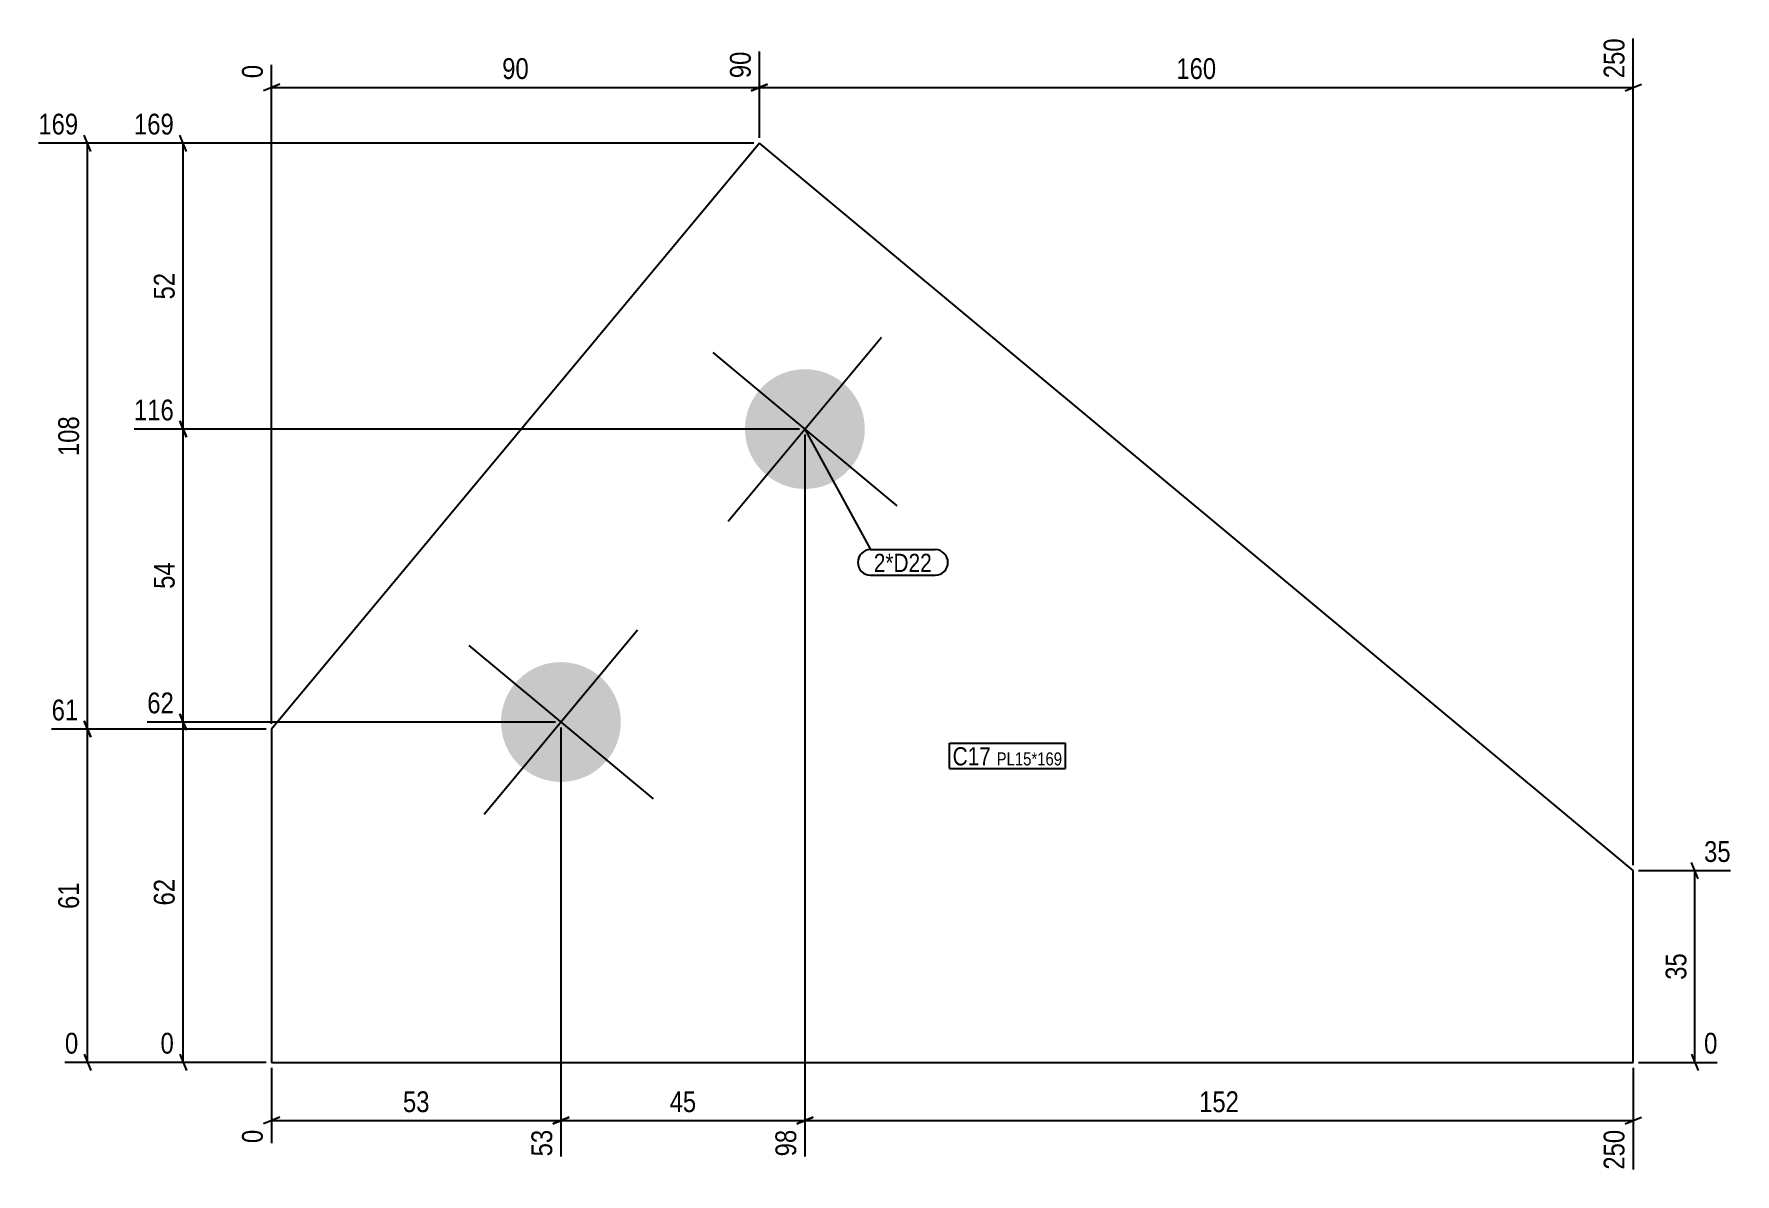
# Model space of a CAD drawing. Header units: millimetres. Extents: x 2 to 315, y 2 to 212.
import ezdxf

# ---------------------------------------------------------------- set-up
doc = ezdxf.new("R2010")
doc.units = ezdxf.units.MM
for name, color, linetype in [('MÅLSÆTNING', 7, 'Continuous'), ('STÅL', 7, 'Continuous'), ('TEKST', 7, 'Continuous')]:
    doc.layers.add(name, color=color, linetype=linetype)
doc.styles.add('Arial Narrow', font='ARIALN.TTF', dxfattribs={"height": 0.2})

msp = doc.modelspace()

# ---------------------------------------------------------------- hatches: boundary and pattern name
at = {"layer": 'STÅL', "linetype": 'Continuous'}
for points in [[(150.77, 147.44, -1), (136.7, 130.53, -1)], [(105.98, 93.65, -1), (91.9, 76.74, -1)]]:
    msp.add_hatch(color=3, dxfattribs=at).paths.add_polyline_path(points)

# ---------------------------------------------------------------- linework, layer by layer
at = {"layer": 'MÅLSÆTNING', "color": 7, "linetype": 'Continuous'}
for p, q in [((295.81, 58.9), (295.81, 210.73)), ((135.39, 192.48), (135.39, 208.29)), ((135.39, 192.48), (135.39, 208.29)), ((45.81, 84.89), (45.81, 205.85)), ((47.31, 202.32), (44.31, 201.12)), ((45.81, 201.72), (135.39, 201.72)), ((136.89, 202.32), (133.89, 201.12)), ((133.89, 201.12), (136.89, 202.32)), ((135.39, 201.72), (295.81, 201.72)), ((294.31, 201.12), (297.31, 202.32)), ((12.61, 189.98), (11.41, 192.98)), ((12.01, 83.89), (12.01, 191.48)), ((134.39, 191.48), (20.56, 191.48)), ((30.17, 189.98), (28.97, 192.98)), ((29.57, 138.98), (29.57, 191.48)), ((142.74, 138.98), (20.56, 138.98)), ((142.74, 138.98), (20.56, 138.98)), ((28.97, 140.48), (30.17, 137.48)), ((30.17, 137.48), (28.97, 140.48)), ((29.57, 85.19), (29.57, 138.98)), ((143.74, 137.98), (143.74, 5.44)), ((143.74, 137.98), (143.74, 5.44)), ((11.41, 85.39), (12.61, 82.39)), ((12.61, 82.39), (11.41, 85.39)), ((97.94, 85.19), (23, 85.19)), ((97.94, 85.19), (23, 85.19)), ((28.97, 86.69), (30.17, 83.69)), ((30.17, 83.69), (28.97, 86.69)), ((29.57, 22.7), (29.57, 85.19)), ((44.81, 83.89), (5.44, 83.89)), ((44.81, 83.89), (5.44, 83.89)), ((12.01, 22.7), (12.01, 83.89)), ((98.94, 84.19), (98.94, 5.44)), ((98.94, 84.19), (98.94, 5.44)), ((307.73, 56.4), (306.53, 59.4)), ((296.81, 57.9), (313.7, 57.9)), ((307.13, 22.7), (307.13, 57.9)), ((11.41, 24.2), (12.61, 21.2)), ((44.81, 22.7), (25.43, 22.7)), ((28.97, 24.2), (30.17, 21.2)), ((296.81, 22.7), (311.26, 22.7)), ((306.53, 24.2), (307.73, 21.2)), ((45.81, 21.7), (45.81, 7.88)), ((295.81, 21.7), (295.81, 3)), ((47.31, 12.61), (44.31, 11.41)), ((100.44, 12.61), (97.44, 11.41)), ((97.44, 11.41), (100.44, 12.61)), ((145.24, 12.61), (142.24, 11.41)), ((142.24, 11.41), (145.24, 12.61)), ((294.31, 11.41), (297.31, 12.61)), ((45.81, 12.01), (98.94, 12.01)), ((98.94, 12.01), (143.74, 12.01)), ((143.74, 12.01), (295.81, 12.01))]:
    msp.add_line(p, q, dxfattribs=at)
at = {"layer": 'STÅL', "color": 2, "linetype": 'Continuous'}
for p, q in [((135.39, 191.48), (45.81, 83.89)), ((295.81, 57.9), (135.39, 191.48)), ((45.81, 83.89), (45.81, 22.7)), ((295.81, 22.7), (295.81, 57.9)), ((45.81, 22.7), (295.81, 22.7))]:
    msp.add_line(p, q, dxfattribs=at)
at = {"layer": 'STÅL', "color": 3, "linetype": 'Continuous'}
for p, q in [((126.83, 153.06), (160.64, 124.91)), ((129.66, 122.08), (157.81, 155.89)), ((84.86, 68.29), (113.02, 102.1)), ((82.04, 99.27), (115.85, 71.11))]:
    msp.add_line(p, q, dxfattribs=at)

# ---------------------------------------------------------------- next in the draw order: wipeouts: each hides what was drawn before it
at = {"color": 0, "linetype": 'Continuous'}
for points in [[(295.01, 211.53), (289.41, 211.53), (289.41, 202.62), (295.01, 202.62)], [(45.01, 206.65), (39.41, 206.65), (39.41, 202.62), (45.01, 202.62)], [(134.59, 209.09), (128.99, 209.09), (128.99, 202.62), (134.59, 202.62)], [(28.67, 192.28), (28.67, 197.88), (19.76, 197.88), (19.76, 192.28)], [(28.67, 139.78), (28.67, 145.38), (19.76, 145.38), (19.76, 139.78)], [(28.67, 85.99), (28.67, 91.59), (22.2, 91.59), (22.2, 85.99)], [(11.11, 84.69), (11.11, 90.29), (4.64, 90.29), (4.64, 84.69)], [(314.5, 58.7), (314.5, 64.3), (308.03, 64.3), (308.03, 58.7)], [(28.67, 23.5), (28.67, 29.1), (24.63, 29.1), (24.63, 23.5)], [(312.06, 23.5), (312.06, 29.1), (308.03, 29.1), (308.03, 23.5)], [(45.01, 11.11), (39.41, 11.11), (39.41, 7.07), (45.01, 7.07)], [(98.14, 11.11), (92.54, 11.11), (92.54, 4.64), (98.14, 4.64)], [(142.94, 11.11), (137.34, 11.11), (137.34, 4.64), (142.94, 4.64)], [(295.01, 11.11), (289.41, 11.11), (289.41, 2.2), (295.01, 2.2)]]:
    msp.add_wipeout(points, dxfattribs=at).dxf.layer = 'MÅLSÆTNING'
at = {"color": 0}
for points, layer in [([(93.84, 202.47), (93.84, 208.07), (87.36, 208.07), (87.36, 202.47)], 'MÅLSÆTNING'), ([(220.06, 202.47), (220.06, 208.07), (211.14, 208.07), (211.14, 202.47)], 'MÅLSÆTNING'), ([(28.82, 168.47), (23.22, 168.47), (23.22, 161.99), (28.82, 161.99)], 'MÅLSÆTNING'), ([(11.26, 142.14), (5.66, 142.14), (5.66, 133.23), (11.26, 133.23)], 'MÅLSÆTNING'), ([(28.82, 115.33), (23.22, 115.33), (23.22, 108.85), (28.82, 108.85)], 'MÅLSÆTNING'), ([(11.26, 56.53), (5.66, 56.53), (5.66, 50.06), (11.26, 50.06)], 'MÅLSÆTNING'), ([(28.82, 57.18), (23.22, 57.18), (23.22, 50.71), (28.82, 50.71)], 'MÅLSÆTNING'), ([(306.38, 43.54), (300.78, 43.54), (300.78, 37.06), (306.38, 37.06)], 'MÅLSÆTNING'), ([(75.61, 12.76), (75.61, 18.36), (69.14, 18.36), (69.14, 12.76)], 'MÅLSÆTNING'), ([(124.58, 12.76), (124.58, 18.36), (118.1, 18.36), (118.1, 12.76)], 'MÅLSÆTNING'), ([(224.23, 12.76), (224.23, 18.36), (215.32, 18.36), (215.32, 12.76)], 'MÅLSÆTNING'), ([(167.05, 112.75), (167.05, 116.25), (156.39, 116.25), (156.39, 112.75)], 'TEKST'), ([(177.89, 77.23), (177.89, 80.73), (170.86, 80.73), (170.86, 77.23)], 'TEKST')]:
    msp.add_wipeout(points, dxfattribs=at).dxf.layer = layer

# ---------------------------------------------------------------- next in the draw order: linework, layer by layer
at = {"layer": 'MÅLSÆTNING', "color": 7, "linetype": 'Continuous'}
for p, q in [((134.39, 191.48), (3, 191.48)), ((44.81, 22.7), (7.88, 22.7))]:
    msp.add_line(p, q, dxfattribs=at)

# ---------------------------------------------------------------- next in the draw order: texts
at = {"layer": 'MÅLSÆTNING', "color": 3, "linetype": 'Continuous', "style": 'Arial Narrow'}
for s, height, p in [('250', 3.818, (294.21, 203.42)), ('90', 3.818, (133.79, 203.42)), ('0', 3.82, (44.21, 203.42)), ('0', 3.82, (44.21, 7.88)), ('53', 3.818, (97.34, 5.44)), ('98', 3.818, (142.14, 5.44)), ('250', 3.818, (294.21, 3))]:
    msp.add_text(s, height=height, rotation=90.0002, dxfattribs=at).set_placement(p)
at = {"layer": 'MÅLSÆTNING', "color": 3, "style": 'Arial Narrow'}
for s, p in [('90', (88.16, 203.27)), ('160', (211.94, 203.27)), ('53', (69.94, 13.56)), ('45', (118.9, 13.56)), ('152', (216.12, 13.56))]:
    msp.add_text(s, height=3.818, dxfattribs=at).set_placement(p)
at = {"layer": 'MÅLSÆTNING', "color": 3, "linetype": 'Continuous', "style": 'Arial Narrow'}
for s, height, p in [('169', 3.818, (20.56, 193.08)), ('116', 3.818, (20.56, 140.58)), ('62', 3.818, (23, 86.79)), ('61', 3.818, (5.44, 85.49)), ('35', 3.818, (308.83, 59.5)), ('0', 3.82, (25.43, 24.3)), ('0', 3.82, (308.83, 24.3))]:
    msp.add_text(s, height=height, dxfattribs=at).set_placement(p)
at = {"layer": 'MÅLSÆTNING', "color": 3, "style": 'Arial Narrow'}
for s, p in [('52', (28.02, 162.79)), ('108', (10.46, 134.03)), ('54', (28.02, 109.65)), ('61', (10.46, 50.86)), ('62', (28.02, 51.51)), ('35', (305.58, 37.86))]:
    msp.add_text(s, height=3.818, rotation=90.0002, dxfattribs=at).set_placement(p)

# ---------------------------------------------------------------- next in the draw order: wipeouts: each hides what was drawn before it
at = {"color": 0}
for points in [[(167.05, 112.75), (167.05, 116.25), (156.39, 116.25), (156.39, 112.75)], [(177.89, 77.23), (177.89, 80.73), (170.86, 80.73), (170.86, 77.23)]]:
    msp.add_wipeout(points, dxfattribs=at).dxf.layer = 'TEKST'

# ---------------------------------------------------------------- next in the draw order: linework, layer by layer
at = {"layer": 'TEKST', "color": 7, "linetype": 'Continuous'}
for p, q in [((143.74, 138.98), (155.79, 116.85)), ((155.79, 116.85), (167.65, 116.85)), ((155.79, 112.15), (167.65, 112.15)), ((170.26, 81.33), (191.57, 81.33)), ((170.26, 76.63), (170.26, 81.33))]:
    msp.add_line(p, q, dxfattribs=at)
for centre, start, end in [((155.79, 114.5), 90, 270), ((167.65, 114.5), 270, 90)]:
    msp.add_arc(centre, 2.35, start, end, dxfattribs=at)

# ---------------------------------------------------------------- next in the draw order: texts
at = {"layer": 'TEKST', "color": 3, "style": 'Arial Narrow'}
msp.add_text('2*D22', height=3.34, dxfattribs=at).set_placement((156.39, 112.75))

# ---------------------------------------------------------------- next in the draw order: wipeouts: each hides what was drawn before it
at = {"color": 0, "linetype": 'Continuous'}
for points in [[(11.11, 192.28), (11.11, 197.88), (2.2, 197.88), (2.2, 192.28)], [(11.11, 23.5), (11.11, 29.1), (7.07, 29.1), (7.07, 23.5)]]:
    msp.add_wipeout(points, dxfattribs=at).dxf.layer = 'MÅLSÆTNING'
at = {"color": 0}
msp.add_wipeout([(190.97, 77.23), (190.97, 79.73), (178.94, 79.73), (178.94, 77.23)], dxfattribs=at).dxf.layer = 'TEKST'

# ---------------------------------------------------------------- next in the draw order: texts
at = {"layer": 'MÅLSÆTNING', "color": 3, "linetype": 'Continuous', "style": 'Arial Narrow'}
for s, height, p in [('169', 3.818, (3, 193.08)), ('0', 3.82, (7.88, 24.3))]:
    msp.add_text(s, height=height, dxfattribs=at).set_placement(p)

# ---------------------------------------------------------------- next in the draw order: wipeouts: each hides what was drawn before it
at = {"color": 0}
msp.add_wipeout([(190.97, 77.23), (190.97, 79.73), (178.94, 79.73), (178.94, 77.23)], dxfattribs=at).dxf.layer = 'TEKST'

# ---------------------------------------------------------------- next in the draw order: linework, layer by layer
at = {"layer": 'TEKST', "color": 7, "linetype": 'Continuous'}
for p, q in [((191.57, 76.63), (191.57, 81.33)), ((170.26, 76.63), (191.57, 76.63))]:
    msp.add_line(p, q, dxfattribs=at)

# ---------------------------------------------------------------- next in the draw order: texts
at = {"layer": 'TEKST', "color": 3, "style": 'Arial Narrow'}
for s, height, p in [('C17', 3.34, (170.86, 77.23)), ('PL15*169', 2.386, (178.94, 77.23))]:
    msp.add_text(s, height=height, dxfattribs=at).set_placement(p)

doc.saveas('drawing.dxf')
